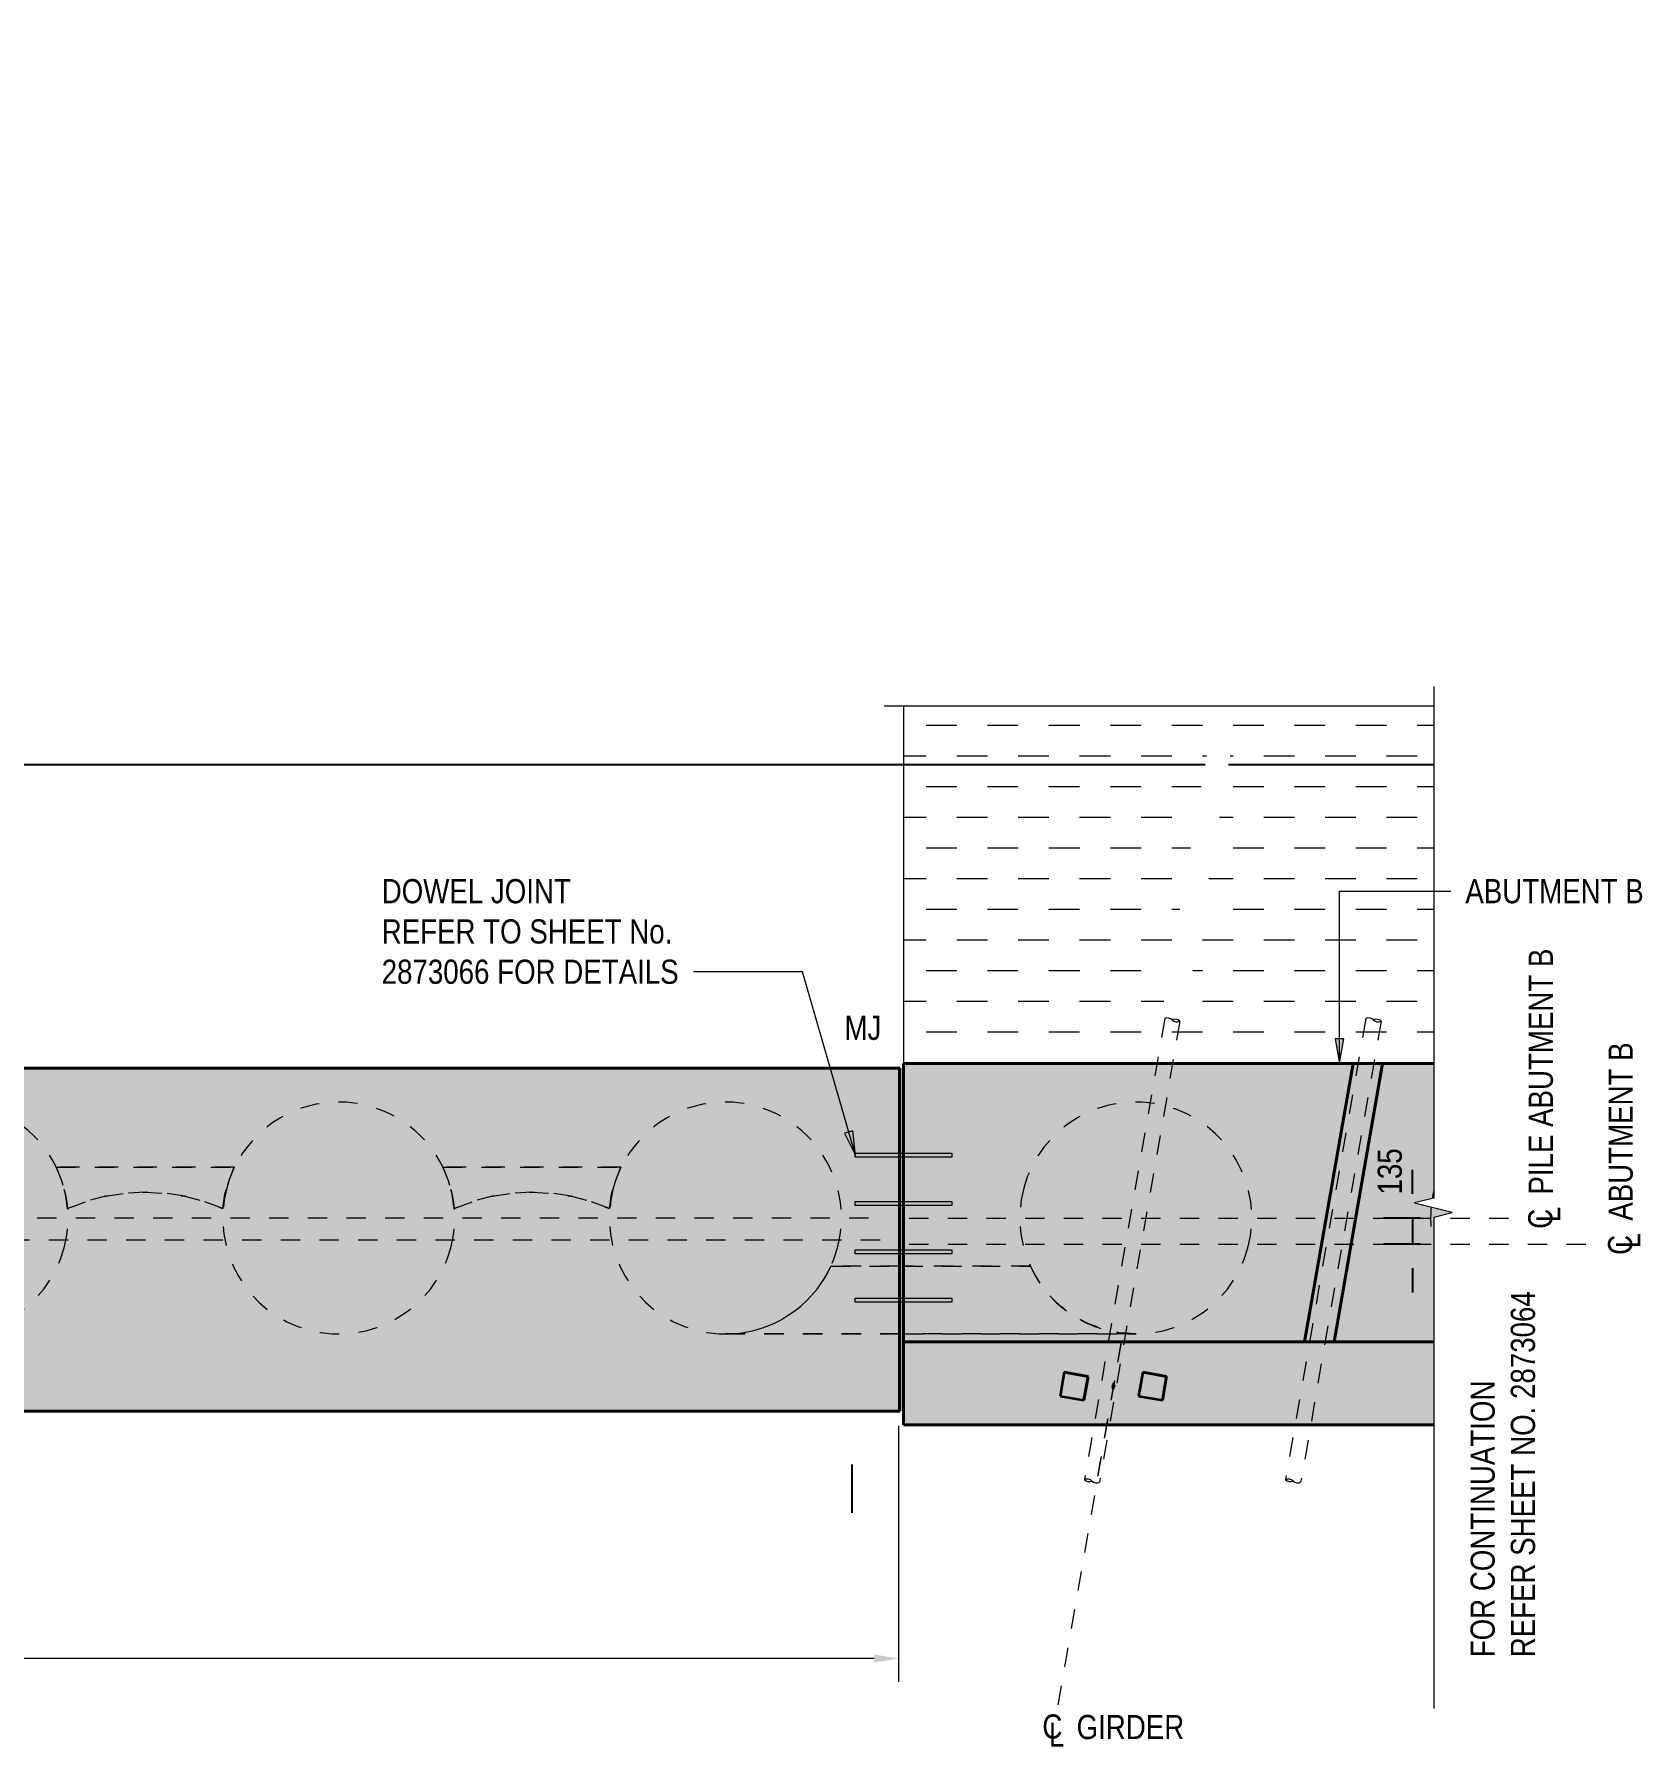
# Model space of a CAD drawing. Header units: metres. Extents: x 0 to 50, y 2 to 551.
# Drawn here: x 10.85 to 19.18, y 542.52 to 551.38 of the extents above; entities that cross this region are included whole.
import ezdxf

# ---------------------------------------------------------------- set-up
doc = ezdxf.new("R2010")
doc.units = ezdxf.units.M
for name, pattern in [('Hidden', [0.004, 0.003, -0.001]), ('JacobsCenter', [0.015, 0.009, -0.0015, 0.003, -0.0015]), ('JacobsDash', [0.0045, 0.003, -0.0015]), ('JacobsDoubleCenter', [0.0255, 0.015, -0.0015, 0.003, -0.0015, 0.003, -0.0015]), ('JacobsGridLine', [0.0145, 0.01, -0.001, 0.0025, -0.001])]:
    doc.linetypes.add(name, pattern=pattern)
doc.layers.get('Defpoints').update_dxf_attribs({"color": 41})
for name, color, linetype, lineweight in [('A-ANNO-DIMS', 7, 'Continuous', 9), ('A-ANNO-NOTE', 7, 'Continuous', 9), ('A-DETL', 7, 'Continuous', 13), ('A-DETL-GENF', 7, 'Continuous', 9), ('A-GENM', 7, 'Continuous', 35), ('G-ANNO-TEXT', 7, 'Continuous', 9), ('S-BEAM', 7, 'Continuous', 50), ('S-BEAM-HDLN', 7, 'JacobsDash', 18), ('S-FNDN', 7, 'Continuous', 50), ('S-FNDN-HDLN', 7, 'JacobsDash', 18), ('S-GRID', 7, 'Continuous', 9)]:
    doc.layers.add(name, color=color, linetype=linetype, lineweight=lineweight)
doc.styles.add('Arial Narrow_2', font='ARIALN.TTF', dxfattribs={"height": 0.0025})
doc.styles.add('Arial Narrow_3', font='ARIALN.TTF', dxfattribs={"height": 0.125})
doc.dimstyles.new('Dimension_Standard_O__mm__1', dxfattribs={"dimscale": 0.3048, "dimtxt": 0.127929, "dimasz": 0.410105, "dimexe": 0.393701, "dimexo": 0.246063, "dimgap": 0.246063, "dimtad": 1, "dimdec": 0, "dimlfac": 1000, "dimzin": 0, "dimdsep": 46, "dimtxsty": 'Arial Narrow_3', "dimsah": 1, "dimcen": 0.09, "dimaunit": 1, "dimadec": 4, "dimazin": 0, "dimtfac": 1, "dimtdec": 4, "dimtix": 1, "dimtmove": 0, "dimatfit": 3, "dimfxl": 1, "dimtvp": 1, "dimtfill": 1, "dimtolj": 1, "dimtzin": 0, "dimlwd": 18, "dimlwe": 18, "dimarcsym": 2})
doc.dimstyles.new('Dimension_Standard_T_REO', dxfattribs={"dimscale": 0.3048, "dimtxt": 0.127929, "dimasz": 0.410105, "dimexe": 0.492126, "dimexo": 0.0625, "dimgap": 0.164042, "dimtad": 1, "dimdec": 0, "dimlfac": 1000, "dimzin": 0, "dimdsep": 46, "dimtxsty": 'Arial Narrow_3', "dimsah": 1, "dimcen": 0.09, "dimaunit": 1, "dimadec": 4, "dimazin": 0, "dimtfac": 1, "dimtdec": 4, "dimtix": 1, "dimtmove": 2, "dimatfit": 3, "dimfxl": 0.492126, "dimfxlon": 1, "dimtvp": 1, "dimtolj": 1, "dimtzin": 0, "dimlwd": 25, "dimlwe": 25, "dimarcsym": 2})

# ---------------------------------------------------------------- blocks, each defined once
blk = doc.blocks.new('Foundations-Piles - Px-1200-66435273-DRG-2873063 - ABUTMENT B1 CONCRETE PLAN')
at = {"layer": 'A-GENM', "color": 253, "linetype": 'Hidden', "lineweight": 25, "true_color": 0xb4b4b3}
for start, end in [(278.91174, 307.79014), (261.67376, 276.13783)]:
    blk.add_arc((0, 0), 0.6, start, end, dxfattribs=at)
blk = doc.blocks.new('Foundations-Piles - Px-1200-66435274-DRG-2873063 - ABUTMENT B1 CONCRETE PLAN')
at = {"layer": 'A-GENM', "color": 253, "linetype": 'Hidden', "lineweight": 25, "true_color": 0xb4b4b3}
for start, end in [(0, 180), (180, 0)]:
    blk.add_arc((0, 0), 0.6, start, end, dxfattribs=at)
blk = doc.blocks.new('Shotcrete Adaptive v1 - 1200 Dia Pile _ 2_000 Spacing-61394367-DRG-2873063 - ABUTMENT B1 CONCRETE PLAN')
at = {"layer": 'A-GENM', "color": 253, "lineweight": 25, "true_color": 0xb4b4b3}
blk.add_line((0.4546, 0.25), (-0.4487, 0.25), dxfattribs=at)
for centre, radius, start, end in [((-1, 0), 0.6, 20.0818, 23.02032), ((-1, 0), 0.6, 2.21155, 17.51693), ((1, 0), 0.6, 159.34083, 164.05651), ((1, 0), 0.6, 155.37568, 156.20135), ((1, 0), 0.6, 167.36343, 171.91979), ((0, -2.95), 3, 82.32913, 97.67087), ((1, 0), 0.6, 175.30235, 177.78845)]:
    blk.add_arc(centre, radius, start, end, dxfattribs=at)
blk = doc.blocks.new('Top of Pavement - RL A - Top of Pavement - RL A-68818558-DRG-2873063 - ABUTMENT B1 CONCRETE PLAN')
at = {"layer": 'A-GENM', "color": 253, "lineweight": 25, "true_color": 0xa3a3a3}
for points, knots in [([(134.2915, 50.4282), (134.3124, 50.3496), (134.3693, 50.1353), (134.4623, 49.7853), (134.5704, 49.3784), (134.6786, 48.9714), (134.7867, 48.5645), (134.8627, 48.2786), (134.9026, 48.1285), (134.9064, 48.114)], [0.33358455, 0.33358455, 0.33358455, 0.33358455, 0.33526012, 0.33815029, 0.34104046, 0.34393064, 0.34682081, 0.34971098, 0.35002024, 0.35002024, 0.35002024, 0.35002024]), ([(134.9578, 47.9207), (134.9729, 47.864), (135.024, 47.6716), (135.1111, 47.3436), (135.2193, 46.9366), (135.3274, 46.5296), (135.4356, 46.1227), (135.5437, 45.7157), (135.6519, 45.3087), (135.76, 44.9017), (135.8682, 44.4948), (135.9763, 44.0878), (136.0844, 43.6808), (136.1926, 43.2739), (136.3007, 42.8669), (136.4089, 42.4599), (136.517, 42.0529), (136.6252, 41.6459), (136.7333, 41.239), (136.8415, 40.832), (136.9496, 40.425), (137.0578, 40.018), (137.1659, 39.611), (137.274, 39.204), (137.3822, 38.7971), (137.4903, 38.3901), (137.5985, 37.9831), (137.7066, 37.5761), (137.8062, 37.2016), (137.8696, 36.9627), (137.8971, 36.8594)], [0.35139297, 0.35139297, 0.35139297, 0.35139297, 0.35260116, 0.35549133, 0.3583815, 0.36127168, 0.36416185, 0.36705202, 0.3699422, 0.37283237, 0.37572254, 0.37861272, 0.38150289, 0.38439306, 0.38728324, 0.39017341, 0.39306358, 0.39595376, 0.39884393, 0.4017341, 0.40462428, 0.40751445, 0.41040462, 0.4132948, 0.41618497, 0.41907514, 0.42196532, 0.42485549, 0.42774566, 0.42994501, 0.42994501, 0.42994501, 0.42994501]), ([(137.9284, 36.7417), (137.9626, 36.6129), (138.0329, 36.3483), (138.1238, 36.0063), (138.1804, 35.7932), (138.201, 35.7157)], [0.430780997, 0.430780997, 0.430780997, 0.430780997, 0.433526012, 0.436416185, 0.438067095, 0.438067095, 0.438067095, 0.438067095])]:
    blk.add_open_spline(points, degree=3, knots=knots, dxfattribs=at)
blk = doc.blocks.new('T2DPAA-T2D-C3S-RS-M3D-100334_rvt-1-DRG-2873063 - ABUTMENT B1 CONCRETE PLAN')
at = {"layer": 'A-GENM', "lineweight": 5, "true_color": 0xf0f0e3, "transparency": 33554458}
blk.add_hatch(color=7, dxfattribs=at).paths.add_polyline_path([(-1148.1917, 544.2536), (-1145.8431, 544.2536), (-1145.8431, 546.0286), (-1148.1917, 546.0286), (-1148.1917, 545.2024), (-1148.0917, 545.1774), (-1148.2917, 545.1274), (-1148.1917, 545.1024), (-1148.1917, 544.2953)])
at = {"layer": 'A-ANNO-NOTE', "color": 253, "lineweight": 25, "true_color": 0xa3a3a3}
for p, q in [((-1146.0898, 543.7286), (-1146.0898, 543.9786)), ((-1146.0898, 543.7286), (-1146.0898, 543.9786)), ((-1141.0906, 543.9754), (-1141.0906, 543.7254)), ((-1141.0906, 543.9754), (-1141.0906, 543.7254)), ((-1136.0898, 543.9786), (-1136.0898, 543.7286)), ((-1136.0898, 543.9786), (-1136.0898, 543.7286))]:
    blk.add_line(p, q, dxfattribs=at)
at = {"layer": 'A-GENM', "color": 253, "lineweight": 25, "true_color": 0xb4b4b3, "flags": 128}
for points in [[(-1145.8431, 546.0286), (-1145.8431, 545.8314), (-1145.8431, 545.6342), (-1145.8431, 545.4369), (-1145.8431, 545.2397), (-1145.8431, 545.0425), (-1145.8431, 544.8453), (-1145.8431, 544.648), (-1145.8431, 544.4508), (-1145.8431, 544.2536)], [(-1146.1879, 545.026), (-1146.1763, 545.0135), (-1146.1647, 545.0009)], [(-1145.8431, 544.9992), (-1145.8431, 544.9292), (-1145.8431, 544.8592), (-1145.8431, 544.7892), (-1145.8431, 544.7192), (-1145.8431, 544.6492)], [(-1146.5749, 544.6531), (-1146.585, 544.6626), (-1146.5951, 544.6721)]]:
    blk.add_lwpolyline(points, dxfattribs=at)
at = {"layer": 'A-GENM', "color": 253, "lineweight": 25, "true_color": 0xaeaeae, "flags": 128}
blk.add_lwpolyline([(-1145.8431, 544.2536), (-1145.8431, 544.4508), (-1145.8431, 544.648), (-1145.8431, 544.8453), (-1145.8431, 545.0425), (-1145.8431, 545.2397), (-1145.8431, 545.4369), (-1145.8431, 545.6342), (-1145.8431, 545.8314), (-1145.8431, 546.0286)], dxfattribs=at)
at = {"layer": 'A-GENM', "color": 253, "lineweight": 25, "true_color": 0xb4b4b3}
for points, knots in [([(-1148.1917, 546.0286), (-1148.16, 546.0286), (-1147.3771, 546.0286), (-1146.5942, 546.0286), (-1145.8431, 546.0286)], [0.9305138, 0.9305138, 0.9305138, 0.9305138, 0.93333333, 1, 1, 1, 1]), ([(-1146.2782, 544.8743), (-1146.2771, 544.8756), (-1146.267, 544.8881), (-1146.2514, 544.9091), (-1146.2379, 544.9297), (-1146.2326, 544.9384)], [0.6832992, 0.6832992, 0.6832992, 0.6832992, 0.6923077, 0.7692308, 0.8239677, 0.8239677, 0.8239677, 0.8239677]), ([(-1146.2289, 544.9444), (-1146.228, 544.9459), (-1146.2197, 544.9598), (-1146.2072, 544.9828), (-1146.1969, 545.0049), (-1146.1929, 545.0141)], [0.8366316, 0.8366316, 0.8366316, 0.8366316, 0.8461538, 0.9230769, 0.9768877, 0.9768877, 0.9768877, 0.9768877]), ([(-1146.1647, 545.0009), (-1146.1218, 545.0007), (-1146.0146, 545.0001), (-1145.9074, 544.9996), (-1145.8431, 544.9992)], [0, 0, 0, 0, 0.4, 1, 1, 1, 1]), ([(-1146.337, 544.8119), (-1146.3358, 544.813), (-1146.3241, 544.8238), (-1146.3055, 544.8425), (-1146.2892, 544.861), (-1146.2825, 544.869)], [0.5299649, 0.5299649, 0.5299649, 0.5299649, 0.5384615, 0.6153846, 0.6710741, 0.6710741, 0.6710741, 0.6710741]), ([(-1146.4041, 544.7586), (-1146.391, 544.7675), (-1146.3698, 544.7833), (-1146.3497, 544.8004), (-1146.3418, 544.8075)], [0.3766285, 0.3766285, 0.3766285, 0.3766285, 0.4615385, 0.5181975, 0.5181975, 0.5181975, 0.5181975]), ([(-1146.4781, 544.7153), (-1146.464, 544.7223), (-1146.4406, 544.7349), (-1146.4182, 544.749), (-1146.4093, 544.755)], [0.2232903, 0.2232903, 0.2232903, 0.2232903, 0.3076923, 0.3653387, 0.3653387, 0.3653387, 0.3653387]), ([(-1145.8431, 544.6492), (-1145.9406, 544.6497), (-1146.1358, 544.6508), (-1146.3797, 544.652), (-1146.5261, 544.6528), (-1146.5749, 544.6531)], [0, 0, 0, 0, 0.4, 0.8, 1, 1, 1, 1]), ([(-1145.8431, 544.2536), (-1146.5942, 544.2536), (-1147.3771, 544.2536), (-1148.16, 544.2536), (-1148.1917, 544.2536)], [0, 0, 0, 0, 0.06666667, 0.0694842, 0.0694842, 0.0694842, 0.0694842])]:
    blk.add_open_spline(points, degree=3, knots=knots, dxfattribs=at)
at = {"layer": 'A-GENM', "color": 253, "lineweight": 25, "true_color": 0xaeaeae}
for points, knots in [([(-1148.1917, 546.0286), (-1148.16, 546.0286), (-1147.3771, 546.0286), (-1146.5942, 546.0286), (-1145.8431, 546.0286)], [0.9305138, 0.9305138, 0.9305138, 0.9305138, 0.93333333, 1, 1, 1, 1]), ([(-1148.1917, 544.2536), (-1148.16, 544.2536), (-1147.3771, 544.2536), (-1146.5942, 544.2536), (-1145.8431, 544.2536)], [0.9305158, 0.9305158, 0.9305158, 0.9305158, 0.93333333, 1, 1, 1, 1])]:
    blk.add_open_spline(points, degree=3, knots=knots, dxfattribs=at)
at = {"layer": 'A-GENM', "color": 253, "lineweight": 25, "true_color": 0xb4b4b3}
for points in [[(-1146.1901, 545.0208), (-1146.1893, 545.0226), (-1146.1886, 545.0243), (-1146.1879, 545.026)], [(-1146.5951, 544.6721), (-1146.5843, 544.6749), (-1146.5736, 544.6779), (-1146.563, 544.6813)], [(-1146.5575, 544.683), (-1146.5322, 544.6913), (-1146.5075, 544.7012), (-1146.4835, 544.7127)]]:
    blk.add_open_spline(points, degree=3, dxfattribs=at)
at = {"layer": 'A-GENM', "color": 253, "lineweight": 25, "true_color": 0xa3a3a3}
for name, p, rotation in [('Top of Pavement - RL A - Top of Pavement - RL A-68818558-DRG-2873063 - ABUTMENT B1 CONCRETE PLAN', (-1134.0578, 404.8616), 75.11694444444424), ('Foundations-Piles - Px-1200-66435274-DRG-2873063 - ABUTMENT B1 CONCRETE PLAN', (-1146.7431, 545.2536), 75.11694444444424), ('Foundations-Piles - Px-1200-66435273-DRG-2873063 - ABUTMENT B1 CONCRETE PLAN', (-1148.7431, 545.2536), 75.11694444444424), ('Shotcrete Adaptive v1 - 1200 Dia Pile _ 2_000 Spacing-61394367-DRG-2873063 - ABUTMENT B1 CONCRETE PLAN', (-1147.7431, 545.2536), 3.49943060736561e-05)]:
    blk.add_blockref(name, p, dxfattribs=dict(at, rotation=rotation))
blk = doc.blocks.new('05_SFO_BPE_Twin_Pedestal_Sq125_CS_BR08-ABUT_B - 525 Wide Pedestal _125L x 125W x20H_-6054781-DRG-2873063 - ABUTMENT B1 CONCRETE PLAN')
at = {"layer": 'S-FNDN', "lineweight": 35}
for p, q in [((-1134.9908, 544.4558), (-1135.0122, 544.3326)), ((-1134.8676, 544.4343), (-1134.9908, 544.4558)), ((-1134.9903, 544.4558), (-1134.9905, 544.4558)), ((-1134.9903, 544.4558), (-1134.8672, 544.4343)), ((-1134.8891, 544.3112), (-1134.8676, 544.4343)), ((-1134.8672, 544.4343), (-1134.8887, 544.3112)), ((-1134.8672, 544.4343), (-1134.8676, 544.4343)), ((-1134.5848, 544.4558), (-1134.6063, 544.3326)), ((-1134.4617, 544.4343), (-1134.5848, 544.4558)), ((-1134.5844, 544.4558), (-1134.5845, 544.4558)), ((-1134.5844, 544.4558), (-1134.4613, 544.4343)), ((-1134.4832, 544.3112), (-1134.4617, 544.4343)), ((-1134.4613, 544.4343), (-1134.4827, 544.3112)), ((-1134.4613, 544.4343), (-1134.4617, 544.4343)), ((-1135.0122, 544.3326), (-1134.8891, 544.3112)), ((-1134.6063, 544.3326), (-1134.4832, 544.3112)), ((-1134.8891, 544.3112), (-1134.8887, 544.3112)), ((-1134.4832, 544.3112), (-1134.4827, 544.3112))]:
    blk.add_line(p, q, dxfattribs=at)
at = {"layer": 'S-FNDN-HDLN', "lineweight": 35}
for p, q in [((-1134.7464, 544.3852), (-1134.7365, 544.3835)), ((-1134.7365, 544.3835), (-1134.7391, 544.3687)), ((-1134.7381, 544.3743), (-1134.7365, 544.3835)), ((-1134.7365, 544.3835), (-1134.7338, 544.3991)), ((-1134.7267, 544.3818), (-1134.7365, 544.3835))]:
    blk.add_line(p, q, dxfattribs=at)
blk = doc.blocks.new('01_SFO_FRP_Pile_CastInPlace_CS_BR08 - CAST-IN-PLACE PILE - 1200-8661432-DRG-2873063 - ABUTMENT B1 CONCRETE PLAN')
at = {"layer": 'S-FNDN-HDLN', "color": 253, "true_color": 0x9e9e9e}
for start, end in [(90, 270), (270, 90)]:
    blk.add_arc((0, 0), 0.6, start, end, dxfattribs=at)
blk = doc.blocks.new('01_SFO_FRP_Pile_CastInPlace_CS_BR08 - CAST-IN-PLACE PILE - 1200-8661394-DRG-2873063 - ABUTMENT B1 CONCRETE PLAN')
at = {"layer": 'S-FNDN-HDLN', "color": 253, "true_color": 0x9e9e9e}
for start, end in [(99.56552, 117.82959), (91.75978, 95.21075)]:
    blk.add_arc((0, 0), 0.6, start, end, dxfattribs=at)
blk = doc.blocks.new('03_SFR_ACS_Abutment_BR08_Retaining wall CS - ABUTMENT EAST_BR8_1-7988247-DRG-2873063 - ABUTMENT B1 CONCRETE PLAN')
at = {"layer": 'S-BEAM', "lineweight": 40, "true_color": 0xc0c0c0}
blk.add_hatch(color=9, dxfattribs=at).paths.add_polyline_path([(-1145.8229, 544.2536), (-1135.8415, 544.2536), (-1135.8415, 546.0286), (-1145.8229, 546.0286), (-1145.8229, 544.702)])
at = {"layer": 'S-BEAM', "lineweight": 40}
for p, q in [((-1135.8415, 546.0286), (-1145.8229, 546.0286)), ((-1145.8229, 546.0286), (-1145.8229, 544.2536)), ((-1135.8415, 544.2536), (-1135.8415, 546.0286)), ((-1145.8229, 544.2536), (-1135.8415, 544.2536))]:
    blk.add_line(p, q, dxfattribs=at)
at = {"layer": 'S-BEAM-HDLN', "linetype": 'Continuous', "lineweight": 40}
blk.add_line((-1135.8419, 546.0286), (-1135.8419, 544.2536), dxfattribs=at)
blk = doc.blocks.new('01_SFO_FRP_Pile_CastInPlace_CS_BR08 - CAST-IN-PLACE PILE - 1200-8641665-DRG-2873063 - ABUTMENT B1 CONCRETE PLAN')
at = {"layer": 'S-FNDN-HDLN', "color": 253, "true_color": 0x9e9e9e}
for start, end in [(90, 270), (270, 90)]:
    blk.add_arc((0, 0), 0.6, start, end, dxfattribs=at)
blk = doc.blocks.new('01_SFO_FRP_Pile_CastInPlace_CS_BR08 - CAST-IN-PLACE PILE - 1200-8641633-DRG-2873063 - ABUTMENT B1 CONCRETE PLAN')
at = {"layer": 'S-FNDN-HDLN', "color": 253, "true_color": 0x9e9e9e}
for start, end in [(90, 270), (270, 90)]:
    blk.add_arc((0, 0), 0.6, start, end, dxfattribs=at)
blk = doc.blocks.new('01_SFO_FRP_Pile_CastInPlace_CS_BR08 - CAST-IN-PLACE PILE - 1200-8641593-DRG-2873063 - ABUTMENT B1 CONCRETE PLAN')
at = {"layer": 'S-FNDN-HDLN', "color": 253, "true_color": 0x9e9e9e}
for start, end in [(90, 270), (270, 90)]:
    blk.add_arc((0, 0), 0.6, start, end, dxfattribs=at)
blk = doc.blocks.new('20_SFR_WSC_ShotcreteWall_ArchFlatBack_Datum - ArchWall_PileSize_1200-8655727-DRG-2873063 - ABUTMENT B1 CONCRETE PLAN')
at = {"layer": 'A-DETL', "color": 8, "linetype": 'JacobsDash', "lineweight": 9, "true_color": 0x808080}
for p, q in [((1.4608, -0.8633), (0.5392, -0.8633)), ((0.5392, -0.8633), (1.4608, -0.8633))]:
    blk.add_line(p, q, dxfattribs=at)
at = {"layer": 'A-DETL', "color": 8, "linetype": 'JacobsDash', "lineweight": 9, "true_color": 0x808080, "flags": 128}
for points in [[(0.598, -0.6491), (0.5873, -0.7228), (0.5676, -0.7945), (0.5392, -0.8633)], [(0.5392, -0.8633), (0.5676, -0.7945), (0.5873, -0.7228), (0.598, -0.6491)], [(0.598, -0.6491), (0.6947, -0.6857), (0.7946, -0.7122), (0.8968, -0.7281), (1, -0.7335), (1.1032, -0.7281), (1.2054, -0.7122), (1.3053, -0.6857), (1.402, -0.6491)], [(1.402, -0.6491), (1.3053, -0.6857), (1.2054, -0.7122), (1.1032, -0.7281), (1, -0.7335), (0.8968, -0.7281), (0.7946, -0.7122), (0.6947, -0.6857), (0.598, -0.6491)], [(1.402, -0.6491), (1.4127, -0.7228), (1.4324, -0.7945), (1.4608, -0.8633)], [(1.4608, -0.8633), (1.4324, -0.7945), (1.4127, -0.7228), (1.402, -0.6491)]]:
    blk.add_lwpolyline(points, dxfattribs=at)
blk = doc.blocks.new('20_SFR_WSC_ShotcreteWall_ArchFlatBack_Datum - ArchWall_PileSize_1200-8655988-DRG-2873063 - ABUTMENT B1 CONCRETE PLAN')
at = {"layer": 'A-DETL', "color": 8, "linetype": 'JacobsDash', "lineweight": 9, "true_color": 0x808080}
for p, q in [((1.4608, -0.8633), (0.5392, -0.8633)), ((0.5392, -0.8633), (1.4608, -0.8633))]:
    blk.add_line(p, q, dxfattribs=at)
at = {"layer": 'A-DETL', "color": 8, "linetype": 'JacobsDash', "lineweight": 9, "true_color": 0x808080, "flags": 128}
for points in [[(0.598, -0.6491), (0.5873, -0.7228), (0.5676, -0.7945), (0.5392, -0.8633)], [(0.5392, -0.8633), (0.5676, -0.7945), (0.5873, -0.7228), (0.598, -0.6491)], [(0.598, -0.6491), (0.6947, -0.6857), (0.7946, -0.7122), (0.8968, -0.7281), (1, -0.7335), (1.1032, -0.7281), (1.2054, -0.7122), (1.3053, -0.6857), (1.402, -0.6491)], [(1.402, -0.6491), (1.3053, -0.6857), (1.2054, -0.7122), (1.1032, -0.7281), (1, -0.7335), (0.8968, -0.7281), (0.7946, -0.7122), (0.6947, -0.6857), (0.598, -0.6491)], [(1.402, -0.6491), (1.4127, -0.7228), (1.4324, -0.7945), (1.4608, -0.8633)], [(1.4608, -0.8633), (1.4324, -0.7945), (1.4127, -0.7228), (1.402, -0.6491)]]:
    blk.add_lwpolyline(points, dxfattribs=at)
blk = doc.blocks.new('CS_DET_Pile-Column_BreakLine - Tubular BreakLine-7808265-DRG-2873063 - ABUTMENT B1 CONCRETE PLAN')
at = {"layer": 'A-DETL-GENF', "lineweight": 18}
for centre, start, end in [((0.02, -0.0267), 52.95733, 127.04267), ((0.06, -0.0267), 52.95733, 127.04267), ((0.06, 0.0263), 232.95733, 307.04267)]:
    blk.add_arc(centre, 0.0332, start, end, dxfattribs=at)
blk = doc.blocks.new('CS_DET_Pile-Column_BreakLine - Tubular BreakLine-7808444-DRG-2873063 - ABUTMENT B1 CONCRETE PLAN')
at = {"layer": 'A-DETL-GENF', "lineweight": 18}
for centre, start, end in [((0.02, -0.0267), 52.95733, 127.04267), ((0.06, -0.0267), 52.95733, 127.04267), ((0.06, 0.0263), 232.95733, 307.04267)]:
    blk.add_arc(centre, 0.0332, start, end, dxfattribs=at)
blk = doc.blocks.new('CS_DET_Pile-Column_BreakLine - Tubular BreakLine-V1-DRG-2873063 - ABUTMENT B1 CONCRETE PLAN')
at = {"layer": 'A-DETL-GENF', "lineweight": 18}
for centre, start, end in [((0.02, -0.0267), 52.95733, 127.04267), ((0.06, -0.0267), 52.95733, 127.04267), ((0.06, 0.0263), 232.95733, 307.04267)]:
    blk.add_arc(centre, 0.0332, start, end, dxfattribs=at)
blk = doc.blocks.new('BREAK LINE - INPUT VIEW SCALE_R13 - Std Break-7808743-DRG-2873063 - ABUTMENT B1 CONCRETE PLAN')
at = {"layer": 'A-DETL-GENF'}
blk.add_line((15.7049, 0), (12.862, 0), dxfattribs=at)
blk = doc.blocks.new('BREAK LINE - INPUT VIEW SCALE_R13 - Std Break-8008582-DRG-2873063 - ABUTMENT B1 CONCRETE PLAN')
at = {"layer": 'A-DETL-GENF'}
for p, q in [((2.5719, -0.1), (2.6206, 0.0947)), ((2.6232, 0.0947), (2.6469, 0)), ((-0.1, 0), (2.5469, 0)), ((2.5469, 0), (2.5719, -0.1)), ((2.6469, 0), (5.1876, 0))]:
    blk.add_line(p, q, dxfattribs=at)
blk = doc.blocks.new('CS_Annot_Centreline Symbol2 - CS_Annot_Centreline Symbol-5074296-DRG-2873063 - ABUTMENT B1 CONCRETE PLAN')
at = {"layer": 'A-ANNO-NOTE', "char_height": 0.0025, "attachment_point": 1, "style": 'Arial Narrow_2'}
for s, insert, width in [('C  ', (-0.00109, 0.00476), 0.0044093), ('L', (-0.00041, 0.00392), 0.0019241)]:
    blk.add_mtext(s, dxfattribs=dict(at, insert=insert, width=width))
blk = doc.blocks.new('DIMBLOCK1-DRG-2873063 - ABUTMENT B1 CONCRETE PLAN')
at = {"layer": 'A-ANNO-DIMS', "color": 0, "lineweight": 25, "transparency": 16777216}
for p, q in [((17.9823, 545.3786), (17.9823, 545.5036)), ((18.0235, 545.2536), (17.8323, 545.2536)), ((17.9823, 545.2536), (17.9823, 545.1185)), ((18.0235, 545.1185), (17.8323, 545.1185)), ((17.9823, 544.9935), (17.9823, 544.8685))]:
    blk.add_line(p, q, dxfattribs=at)
at = {"layer": 'A-ANNO-DIMS', "color": 0, "transparency": 16777216}
for points in [[(17.9614, 545.3786), (18.0031, 545.3786), (17.9823, 545.2536)], [(17.9614, 544.9935), (18.0031, 544.9935), (17.9823, 545.1185)]]:
    blk.add_solid(points, dxfattribs=at)
at = {"layer": 'Defpoints', "color": 0, "transparency": 16777216}
for p in [(18.1323, 545.2536), (17.9823, 545.1185), (18.1323, 545.1185)]:
    blk.add_point(p, dxfattribs=at)
at = {"layer": 'A-ANNO-DIMS', "color": 0, "lineweight": 25, "transparency": 16777216, "insert": (17.8014, 545.3752), "char_height": 0.125, "width": 0.285099, "attachment_point": 1, "rotation": 90, "line_spacing_factor": 0.974696, "style": 'Arial Narrow_3'}
blk.add_mtext('\\A1;135', dxfattribs=at)
blk = doc.blocks.new('DIMBLOCK4-DRG-2873063 - ABUTMENT B1 CONCRETE PLAN')
at = {"layer": 'A-ANNO-DIMS', "color": 0, "lineweight": 18, "transparency": 16777216}
for p, q in [((5.3479, 544.1786), (5.3479, 542.8544)), ((15.3228, 544.1786), (15.3228, 542.8544)), ((15.1978, 542.9744), (5.4729, 542.9744))]:
    blk.add_line(p, q, dxfattribs=at)
at = {"layer": 'A-ANNO-DIMS', "color": 0, "transparency": 16777216}
for points in [[(5.4729, 542.9952), (5.4729, 542.9535), (5.3479, 542.9744)], [(15.1978, 542.9952), (15.1978, 542.9535), (15.3228, 542.9744)]]:
    blk.add_solid(points, dxfattribs=at)
at = {"layer": 'Defpoints', "color": 0, "transparency": 16777216}
for p in [(5.3479, 544.2536), (15.3228, 544.2536), (5.3479, 542.9744)]:
    blk.add_point(p, dxfattribs=at)
at = {"layer": 'A-ANNO-DIMS', "color": 0, "lineweight": 18, "transparency": 16777216, "insert": (10.3353, 543.1132), "char_height": 0.125, "width": 0.380132, "attachment_point": 5, "style": 'Arial Narrow_3', "bg_fill": 3, "box_fill_scale": 1.1, "bg_fill_color": 256, "bg_fill_true_color": 13158600, "bg_fill_transparency": 0}
blk.add_mtext('\\A1;9975', dxfattribs=at)

msp = doc.modelspace()

# ---------------------------------------------------------------- hatches: boundary and pattern name
at = {"layer": 'A-DETL-GENF'}
h = msp.add_hatch(dxfattribs=at)
h.set_pattern_fill('FP_1', color=256, style=0, pattern_type=2)
h.set_pattern_definition([(0, (-142.49019, -635.677), (0.15875, 0.15875), [0.15875, -0.15875])])
h.paths.add_polyline_path([(15.3491, 546.0536), (18.092, 546.0536), (18.092, 547.9038), (15.3491, 547.9038), (15.3491, 546.0536)])
h.paths.add_polyline_path([(16.7621, 546.2679), (16.7537, 546.2694), (16.7459, 546.273), (16.7327, 546.2839), (16.7249, 546.2875), (16.7165, 546.2889), (16.708, 546.2882), (16.6999, 546.2853), (16.6802, 546.2889), (16.9207, 547.6692), (17.0389, 547.6486), (16.7984, 546.2681), (16.7787, 546.2716), (16.7707, 546.2687), (16.7644, 546.2681)])
at = {"layer": 'A-DETL-GENF', "true_color": 0xc0c0c0}
h = msp.add_hatch(color=9, dxfattribs=at)
h.paths.add_polyline_path([(16.2822, 544.3112), (16.3032, 544.4344), (16.1801, 544.4558), (16.1586, 544.3326), (16.2817, 544.3112)])
h.paths.add_polyline_path([(16.6881, 544.3112), (16.7091, 544.4344), (16.586, 544.4558), (16.5645, 544.3326), (16.6877, 544.3112)])
at = {"layer": 'G-ANNO-TEXT'}
for points in [[(17.6043, 546.055), (17.6264, 546.18), (17.5823, 546.18)], [(15.1003, 545.5791), (15.0867, 545.7053), (15.0444, 545.6931)]]:
    msp.add_hatch(color=256, dxfattribs=at).paths.add_polyline_path(points)
at = {"layer": 'S-BEAM', "true_color": 0xc0c0c0}
msp.add_hatch(color=9, dxfattribs=at).paths.add_polyline_path([(15.3484, 544.6136), (18.092, 544.6136), (18.092, 545.2569), (18.1867, 545.2805), (18.1867, 545.2832), (17.992, 545.3319), (18.092, 545.3569), (18.092, 546.0536), (15.3484, 546.0536), (15.3484, 545.3639)])
at = {"layer": 'S-BEAM', "lineweight": 5, "true_color": 0xc0c0c0}
h = msp.add_hatch(color=9, dxfattribs=at)
h.paths.add_polyline_path([(15.3484, 544.1836), (18.092, 544.1836), (18.092, 544.6136), (15.3484, 544.6136)])
h.paths.add_polyline_path([(15.3484, 544.1836), (15.3484, 544.1836), (15.3484, 544.6136)])
h.paths.add_polyline_path([(16.2817, 544.3112), (16.1586, 544.3326), (16.1805, 544.4558), (16.3036, 544.4343), (16.2822, 544.3112)])
h.paths.add_polyline_path([(16.6877, 544.3112), (16.5645, 544.3326), (16.5864, 544.4558), (16.7095, 544.4343), (16.6881, 544.3112)])

# ---------------------------------------------------------------- linework, layer by layer
at = {"layer": 'A-DETL', "lineweight": 18}
for p, q in [((15.3491, 547.9038), (15.3491, 546.0535)), ((15.3491, 546.0535), (18.092, 546.0535)), ((15.0991, 545.5885), (15.5991, 545.5885)), ((15.0991, 545.5685), (15.0991, 545.5885)), ((15.5991, 545.5685), (15.0991, 545.5685)), ((15.5991, 545.5885), (15.5991, 545.5685)), ((15.0991, 545.3385), (15.5991, 545.3385)), ((15.0991, 545.3185), (15.0991, 545.3385)), ((15.5991, 545.3185), (15.0991, 545.3185)), ((15.5991, 545.3385), (15.5991, 545.3185)), ((15.0991, 545.0885), (15.5991, 545.0885)), ((15.0991, 545.0685), (15.0991, 545.0885)), ((15.5991, 545.0685), (15.0991, 545.0685)), ((15.5991, 545.0885), (15.5991, 545.0685)), ((15.0991, 544.8385), (15.5991, 544.8385)), ((15.0991, 544.8185), (15.0991, 544.8385)), ((15.5991, 544.8185), (15.0991, 544.8185)), ((15.5991, 544.8385), (15.5991, 544.8185))]:
    msp.add_line(p, q, dxfattribs=at)
at = {"layer": 'A-DETL', "color": 164, "linetype": 'JacobsDash', "lineweight": 9, "true_color": 0x002699}
for p, q in [((16.6999, 546.2853), (16.2843, 543.8997)), ((16.7787, 546.2716), (16.3631, 543.886))]:
    msp.add_line(p, q, dxfattribs=at)
at = {"layer": 'A-DETL', "color": 16, "linetype": 'JacobsDoubleCenter', "lineweight": 9, "true_color": 0x7f0000}
for p, q in [((17.7399, 546.2853), (17.3243, 543.8997)), ((17.8187, 546.2716), (17.4031, 543.886))]:
    msp.add_line(p, q, dxfattribs=at)
at = {"layer": 'A-DETL', "lineweight": 35}
for p, q in [((18.092, 546.0535), (15.3491, 546.0535)), ((15.3491, 546.0535), (15.3491, 544.6135)), ((18.092, 544.6136), (15.3491, 544.6136)), ((15.3491, 544.6136), (15.3491, 544.1835)), ((15.3491, 544.6135), (18.092, 544.6136)), ((15.3491, 544.1835), (18.092, 544.1835))]:
    msp.add_line(p, q, dxfattribs=at)
at = {"layer": 'A-DETL', "color": 8, "linetype": 'JacobsDash', "lineweight": 9, "true_color": 0x808080}
for p, q in [((15.3291, 545.0036), (14.9732, 545.0036)), ((14.9732, 545.0036), (15.3291, 545.0036)), ((15.3291, 545.0036), (15.3291, 544.6536)), ((15.3291, 544.6536), (15.3291, 545.0036)), ((15.3485, 544.6536), (15.3492, 545.0036)), ((15.3492, 545.0036), (15.3485, 544.6536)), ((15.3492, 545.0036), (16.0049, 545.0036)), ((16.0049, 545.0036), (15.3492, 545.0036)), ((14.4278, 544.6536), (15.3291, 544.6536)), ((15.3291, 544.6536), (14.4278, 544.6536)), ((16.5503, 544.6536), (15.3485, 544.6536)), ((15.3485, 544.6536), (16.5503, 544.6536))]:
    msp.add_line(p, q, dxfattribs=at)
at = {"layer": 'A-DETL', "linetype": 'JacobsCenter', "lineweight": 18}
for p, q in [((16.4732, 544.6067), (16.1438, 542.7162)), ((16.4739, 544.6106), (16.347, 543.8824))]:
    msp.add_line(p, q, dxfattribs=at)
at = {"layer": 'A-DETL', "color": 8, "linetype": 'JacobsDash', "lineweight": 9, "true_color": 0x808080, "flags": 128}
msp.add_lwpolyline([(16.5503, 544.6536), (16.4651, 544.6597), (16.3815, 544.6779), (16.3014, 544.7077), (16.2263, 544.7486), (16.1578, 544.7998), (16.0973, 544.8602), (16.046, 544.9286), (16.0049, 545.0036)], dxfattribs=at)
at = {"layer": 'A-DETL', "color": 8, "linetype": 'JacobsDash', "lineweight": 9, "true_color": 0x808080}
for centre, start, end in [((14.4278, 545.2536), 270.00004, 335.37572), ((14.4278, 545.2536), 270.00004, 335.37572), ((16.5503, 545.2536), 204.62435, 270.00004)]:
    msp.add_arc(centre, 0.6, start, end, dxfattribs=at)
at = {"layer": 'G-ANNO-TEXT'}
for p, q in [((17.6043, 546.9447), (18.18, 546.9447)), ((17.6043, 546.055), (17.6043, 546.9447)), ((14.4848, 546.528), (14.2626, 546.528)), ((14.826, 546.528), (14.4848, 546.528)), ((17.6264, 546.18), (17.5823, 546.18)), ((17.5823, 546.18), (17.6043, 546.055)), ((17.6043, 546.055), (17.6264, 546.18)), ((15.0867, 545.7053), (15.0444, 545.6931)), ((15.0444, 545.6931), (15.1003, 545.5791)), ((15.1003, 545.5791), (15.0867, 545.7053))]:
    msp.add_line(p, q, dxfattribs=at)
at = {"layer": 'S-BEAM', "lineweight": 40}
for p, q in [((15.3484, 546.0536), (15.3484, 544.6136)), ((18.092, 546.0536), (15.3484, 546.0536)), ((15.3484, 544.6136), (18.092, 544.6136)), ((15.3484, 544.6136), (15.3484, 544.1836)), ((18.092, 544.1836), (15.3484, 544.1836))]:
    msp.add_line(p, q, dxfattribs=at)
at = {"layer": 'S-BEAM-HDLN', "linetype": 'Continuous', "lineweight": 40}
for p, q in [((17.4235, 544.6136), (17.6744, 546.0536)), ((17.8266, 546.0536), (17.5757, 544.6136))]:
    msp.add_line(p, q, dxfattribs=at)
at = {"layer": 'S-GRID', "linetype": 'JacobsGridLine', "lineweight": 18}
for p, q in [((15.1675, 545.2536), (2.6457, 545.2536)), ((15.3775, 545.2536), (18.5553, 545.2536)), ((2.3281, 545.1411), (15.3293, 545.1411)), ((15.3775, 545.1185), (18.9681, 545.1185))]:
    msp.add_line(p, q, dxfattribs=at)

# ---------------------------------------------------------------- block references
at = {"lineweight": 5}
msp.add_blockref('T2DPAA-T2D-C3S-RS-M3D-100334_rvt-1-DRG-2873063 - ABUTMENT B1 CONCRETE PLAN', (1151.1708, 0), dxfattribs=at)
at = {"layer": 'A-ANNO-NOTE', "xscale": 50.00000000000001, "yscale": 50.00000000000001, "zscale": 50.00000000000001, "rotation": 90.00000000000674}
for p in [(18.8181, 545.2523), (19.231, 545.1172)]:
    msp.add_blockref('CS_Annot_Centreline Symbol2 - CS_Annot_Centreline Symbol-5074296-DRG-2873063 - ABUTMENT B1 CONCRETE PLAN', p, dxfattribs=at)
at = {"layer": 'A-ANNO-NOTE', "xscale": 50, "yscale": 50, "zscale": 50}
msp.add_blockref('CS_Annot_Centreline Symbol2 - CS_Annot_Centreline Symbol-5074296-DRG-2873063 - ABUTMENT B1 CONCRETE PLAN', (16.1215, 542.447), dxfattribs=at)
at = {"layer": 'A-DETL', "color": 8, "linetype": 'JacobsDash', "lineweight": 9, "true_color": 0x808080, "rotation": 180.0000349943061}
for name, p in [('20_SFR_WSC_ShotcreteWall_ArchFlatBack_Datum - ArchWall_PileSize_1200-8655727-DRG-2873063 - ABUTMENT B1 CONCRETE PLAN', (12.4263, 544.6536)), ('20_SFR_WSC_ShotcreteWall_ArchFlatBack_Datum - ArchWall_PileSize_1200-8655988-DRG-2873063 - ABUTMENT B1 CONCRETE PLAN', (14.4263, 544.6536))]:
    msp.add_blockref(name, p, dxfattribs=at)
at = {"layer": 'A-DETL-GENF'}
for name, p, rotation in [('BREAK LINE - INPUT VIEW SCALE_R13 - Std Break-8008582-DRG-2873063 - ABUTMENT B1 CONCRETE PLAN', (18.092, 547.9038), 270.000000000004), ('BREAK LINE - INPUT VIEW SCALE_R13 - Std Break-7808743-DRG-2873063 - ABUTMENT B1 CONCRETE PLAN', (30.954, 547.9038), 180), ('CS_DET_Pile-Column_BreakLine - Tubular BreakLine-V1-DRG-2873063 - ABUTMENT B1 CONCRETE PLAN', (16.6999, 546.2855), 350.1172754234934), ('CS_DET_Pile-Column_BreakLine - Tubular BreakLine-7808265-DRG-2873063 - ABUTMENT B1 CONCRETE PLAN', (17.7399, 546.2855), 350.1172754235126), ('CS_DET_Pile-Column_BreakLine - Tubular BreakLine-7808444-DRG-2873063 - ABUTMENT B1 CONCRETE PLAN', (16.3631, 543.8858), 170.1172754234935), ('CS_DET_Pile-Column_BreakLine - Tubular BreakLine-7808444-DRG-2873063 - ABUTMENT B1 CONCRETE PLAN', (17.4031, 543.8858), 170.1172754234935)]:
    msp.add_blockref(name, p, dxfattribs=dict(at, rotation=rotation))
at = {"layer": 'S-BEAM-HDLN', "linetype": 'Continuous', "lineweight": 40}
msp.add_blockref('03_SFR_ACS_Abutment_BR08_Retaining wall CS - ABUTMENT EAST_BR8_1-7988247-DRG-2873063 - ABUTMENT B1 CONCRETE PLAN', (1151.1708, 0), dxfattribs=at)
at = {"layer": 'S-FNDN', "lineweight": 35}
msp.add_blockref('05_SFO_BPE_Twin_Pedestal_Sq125_CS_BR08-ABUT_B - 525 Wide Pedestal _125L x 125W x20H_-6054781-DRG-2873063 - ABUTMENT B1 CONCRETE PLAN', (1151.1708, 0), dxfattribs=at)
at = {"layer": 'S-FNDN-HDLN', "color": 253, "true_color": 0x9e9e9e}
for name, p, rotation in [('01_SFO_FRP_Pile_CastInPlace_CS_BR08 - CAST-IN-PLACE PILE - 1200-8641593-DRG-2873063 - ABUTMENT B1 CONCRETE PLAN', (10.4277, 545.2536), 75.11694444444424), ('01_SFO_FRP_Pile_CastInPlace_CS_BR08 - CAST-IN-PLACE PILE - 1200-8641633-DRG-2873063 - ABUTMENT B1 CONCRETE PLAN', (12.4277, 545.2536), 75.11694444444424), ('01_SFO_FRP_Pile_CastInPlace_CS_BR08 - CAST-IN-PLACE PILE - 1200-8641665-DRG-2873063 - ABUTMENT B1 CONCRETE PLAN', (14.4277, 545.2536), 75.11694444444424), ('01_SFO_FRP_Pile_CastInPlace_CS_BR08 - CAST-IN-PLACE PILE - 1200-8661432-DRG-2873063 - ABUTMENT B1 CONCRETE PLAN', (16.5503, 545.2536), 75.11694444444343), ('01_SFO_FRP_Pile_CastInPlace_CS_BR08 - CAST-IN-PLACE PILE - 1200-8661394-DRG-2873063 - ABUTMENT B1 CONCRETE PLAN', (18.6753, 545.2546), 75.11694444444343)]:
    msp.add_blockref(name, p, dxfattribs=dict(at, rotation=rotation))

# ---------------------------------------------------------------- texts
at = {"layer": 'A-ANNO-NOTE', "char_height": 0.125, "attachment_point": 1, "rotation": 90, "style": 'Arial Narrow_3', "bg_fill": 3, "box_fill_scale": 1, "bg_fill_color": 256, "bg_fill_true_color": 13158600, "bg_fill_transparency": 0}
for s, insert in [('PILE ABUTMENT B', (18.5828, 545.3748)), ('ABUTMENT B', (18.9957, 545.2397))]:
    msp.add_mtext(s, dxfattribs=dict(at, insert=insert))
at = {"layer": 'G-ANNO-TEXT', "insert": (18.255, 547.0072), "char_height": 0.125, "attachment_point": 1, "style": 'Arial Narrow_3', "bg_fill": 3, "box_fill_scale": 1, "bg_fill_color": 256, "bg_fill_transparency": 0}
msp.add_mtext('ABUTMENT B', dxfattribs=at)
at = {"layer": 'G-ANNO-TEXT', "char_height": 0.125, "attachment_point": 1, "rotation": 90, "style": 'Arial Narrow_3', "bg_fill": 3, "box_fill_scale": 1, "bg_fill_color": 256, "bg_fill_transparency": 0}
for s, insert in [('REFER SHEET NO. 2873064', (18.4902, 542.9809)), ('FOR CONTINUATION ', (18.2818, 542.9809))]:
    msp.add_mtext(s, dxfattribs=dict(at, insert=insert))

# ---------------------------------------------------------------- dimensions: what is measured, and where the dimension line sits
at = {"layer": 'A-ANNO-DIMS', "lineweight": 25}
dim = msp.add_linear_dim(base=(17.9823, 545.1185), p1=(18.1323, 545.2536), p2=(18.1323, 545.1185), angle=270.00004, dimstyle='Dimension_Standard_T_REO', override={"dimpost": '<>', "dimfxl": 0.135129}, dxfattribs=at)
dim.commit()
dim.dimension.update_dxf_attribs({"geometry": 'DIMBLOCK1-DRG-2873063 - ABUTMENT B1 CONCRETE PLAN', "text_midpoint": (17.8847, 545.5177), "dimtype": 160, "text_rotation": 90})

# ---------------------------------------------------------------- next in the draw order: texts
at = {"layer": 'A-ANNO-NOTE', "insert": (16.244, 542.6823), "char_height": 0.125, "attachment_point": 1, "style": 'Arial Narrow_3', "bg_fill": 3, "box_fill_scale": 1, "bg_fill_color": 256, "bg_fill_true_color": 13158600, "bg_fill_transparency": 0}
msp.add_mtext('GIRDER', dxfattribs=at)
at = {"layer": 'G-ANNO-TEXT', "char_height": 0.125, "attachment_point": 1, "style": 'Arial Narrow_3', "bg_fill": 3, "box_fill_scale": 1, "bg_fill_color": 256, "bg_fill_true_color": 13158600, "bg_fill_transparency": 0}
for s, insert in [('DOWEL JOINT', (12.6497, 547.0072)), ('REFER TO SHEET No. ', (12.6497, 546.7989)), ('2873066 FOR DETAILS', (12.6497, 546.5905)), ('MJ', (15.0434, 546.3003))]:
    msp.add_mtext(s, dxfattribs=dict(at, insert=insert))

# ---------------------------------------------------------------- next in the draw order: dimensions: what is measured, and where the dimension line sits
at = {"layer": 'A-ANNO-DIMS', "lineweight": 18}
dim = msp.add_linear_dim(base=(5.3479, 542.9744), p1=(15.3228, 544.2536), p2=(5.3479, 544.2536), angle=0.00004, dimstyle='Dimension_Standard_O__mm__1', override={"dimpost": '<>', "dimfxl": 9.974983}, dxfattribs=at)
dim.commit()
dim.dimension.update_dxf_attribs({"geometry": 'DIMBLOCK4-DRG-2873063 - ABUTMENT B1 CONCRETE PLAN', "text_midpoint": (10.3353, 543.1132)})

# ---------------------------------------------------------------- next in the draw order: linework, layer by layer
at = {"layer": 'G-ANNO-TEXT'}
msp.add_line((15.1003, 545.5791), (14.826, 546.528), dxfattribs=at)

doc.saveas('drawing.dxf')
